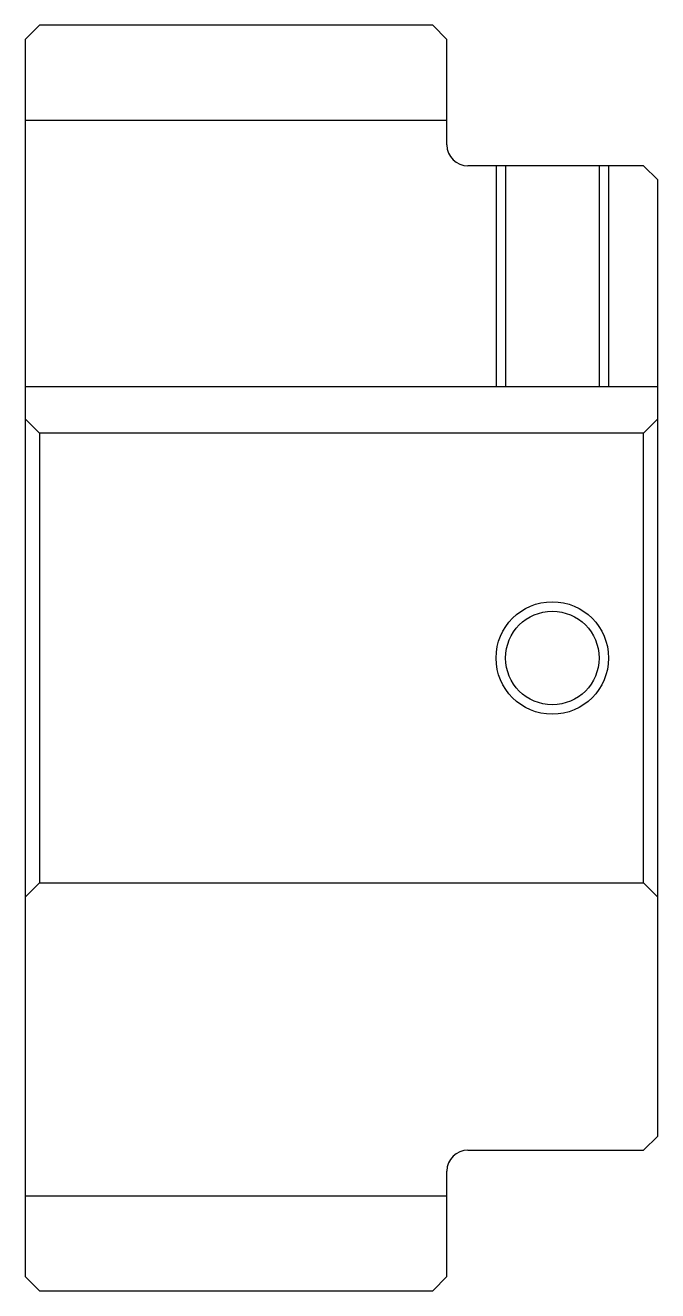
# Model space of a CAD drawing. Header units: metres. Extents: x 202 to 512, y 159 to 249.
# Drawn here: x 202.5 to 247.5, y 158.8 to 248.8 of the extents above.
import ezdxf

# ---------------------------------------------------------------- set-up
doc = ezdxf.new("R2010")
doc.units = ezdxf.units.M

msp = doc.modelspace()

# ---------------------------------------------------------------- linework, layer by layer
at = {"color": 4}
for p, q in [((202.5, 242), (232.5, 242)), ((202.5, 223.050003), (247.5, 223.050003)), ((246.5, 219.75), (247.5, 220.75)), ((203.5, 219.75), (203.5, 187.75)), ((246.5, 187.75), (247.5, 186.75)), ((202.5, 165.5), (232.5, 165.5))]:
    msp.add_line(p, q, dxfattribs=at)
for points in [[(232.5, 240.25), (232.5, 247.75), (231.5, 248.75), (203.5, 248.75), (202.5, 247.75), (202.5, 186.75)], [(234, 168.75), (246.5, 168.75), (247.5, 169.75), (247.5, 237.75), (246.5, 238.75), (234, 238.75)], [(236, 238.75), (236, 223.050003)], [(236.675003, 238.75), (236.675003, 223.050003)], [(243.324997, 238.75), (243.324997, 223.050003)], [(244, 238.75), (244, 223.050003)], [(202.5, 186.75), (203.5, 187.75), (246.5, 187.75), (246.5, 219.75), (203.5, 219.75), (202.5, 220.75)], [(202.5, 186.75), (202.5, 159.75), (203.5, 158.75), (231.5, 158.75), (232.5, 159.75), (232.5, 167.25)]]:
    msp.add_lwpolyline(points, dxfattribs=at)
at = {"color": 7}
msp.add_circle((240, 203.75), 4, dxfattribs=at)
at = {"color": 4}
msp.add_circle((240, 203.75), 3.325, dxfattribs=at)
for centre, start, end in [((234, 240.25), 180, 270), ((234, 167.25), 90, 180)]:
    msp.add_arc(centre, 1.5, start, end, dxfattribs=at)

doc.saveas('drawing.dxf')
